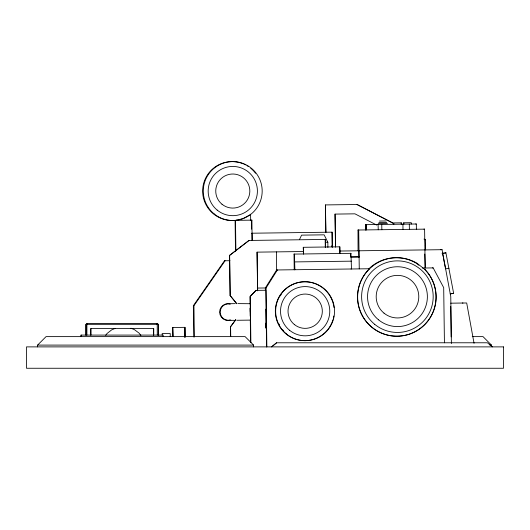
<?xml version="1.0" encoding="UTF-8"?>
<svg xmlns="http://www.w3.org/2000/svg" width="530" height="530" viewBox="0 0 530 530"><rect width="100%" height="100%" fill="white"/><g stroke="black" fill="none" stroke-linecap="round" stroke-linejoin="round"><path stroke-width="0.79" d="M424.795 254.029L425.192 268.001L424.603 229.145L357.995 230.02L358.061 250.796L442.08 249.69L450.772 296.668L451.388 343.5M250.213 303.716L237.91 303.604M236.771 320.286L250.438 320.107L250.372 311.792M299.47 239.626L301.577 235.135L324.128 234.836L327.838 242.223L327.904 247.497M266.855 346.885L266.08 287.956L277.389 269.969L276.647 269.969L265.331 287.956L265.364 290.413M193.775 336.994L193.357 305.684L224.508 260.767L229.967 260.707M194.351 336.994L193.94 305.684L225.084 260.767L224.508 260.767M230.643 336.418L230.517 326.758L235.698 319.716M230.722 336.418L230.596 326.758L235.777 319.716M105.675 335.324L107 333.549L111.645 329.885L115.096 328.428M250.081 303.962L249.981 296.535L255.977 290.38L265.828 290.255L266.583 346.885M250.882 342.758L250.266 296.535L255.977 290.38M37.59 346.885L37.59 345.096L46.064 336.623L245.112 336.623L253.585 345.096L253.585 346.885M276.594 342.777L271.559 346.885L276.62 342.777L487.408 342.777L492.469 346.885M236.718 303.703L230.106 295.502L229.569 255.414L248.981 240.448L325.281 239.441L325.38 247.305M229.569 255.414L249.06 240.448M249.743 214.975L242.965 218.605L236.32 220.341L236.698 220.076M450.228 293.931L453.634 293.295L445.889 252.691L442.093 253.32L442.484 253.32L443.106 256.427M442.232 253.559L443.59 253.307M442.788 253.559L444.153 253.307M448.996 268.226L445.591 268.856L443.418 257.984M450.281 293.805L453.634 293.295M327.818 242.223L325.466 242.256M325.764 232.2L325.4 204.924L357.048 204.507L393.836 223.488M335.477 246.98L335.04 214.1L354.941 213.835L376.744 225.084M252.028 233.22L252.128 240.633L251.902 220.142L235.095 220.361L235.506 251.584M379.507 221.063L386.112 220.97M378.864 222.607L386.794 222.501M403.741 224.157L403.741 222.792L411.26 222.693L411.273 224.057M378.215 223.64L387.463 223.521M378.069 224.501L378.261 229.762M365.462 224.667L365.859 224.667L365.932 229.921L365.534 229.921L365.462 224.667L416.322 223.998L416.388 229.258M251.737 233.22L332.111 232.16L332.31 247.013M303.293 247.298L303.491 253.969L303.293 247.298L339.816 246.821L339.909 253.486L339.816 246.821M257.567 290.864L257.057 252.141L303.604 251.525M339.75 251.035L358.83 250.796L358.923 257.368M294.017 254.089L294.395 254.089L294.892 269.737L294.223 269.737L294.017 254.089L350.973 253.34L351.463 268.982L350.986 268.982M350.721 256.805L358.936 256.692M350.774 257.189L359.101 257.077M294.786 261.913L351.357 261.164M422.39 268.041L433.182 267.902L443.696 287.644L444.432 342.777M257.64 288.062L266.08 287.956M230.788 303.697L235.207 303.637M450.719 303.186L466.685 302.974L474.045 343.248M231.04 320.365L234.187 320.325M172.767 336.51L172.681 327.494L184.89 327.335L185.069 337.173M357.048 204.507L393.618 223.488M325.4 204.924L325.983 232.2M335.04 214.1L335.57 246.98M250.286 220.155L250.67 220.155L250.591 214.186M251.902 220.142L251.505 220.142L251.624 229.179M401.303 224.19L401.283 222.825L393.75 222.925L393.83 224.289M403.721 222.792L403.807 224.157M415.725 223.998L416.322 223.998M423.907 229.145L424.603 229.145M357.995 230.02L358.697 230.02L359.26 268.876M332.052 232.16L332.25 247.013M325.281 239.441L325.301 247.305M425.259 239.812L425.61 249.895L425.332 245.244M440.675 249.69L442.08 249.69M257.057 252.141L257.673 290.513M445.498 252.691L445.889 252.691M444.955 253.055L445.511 253.055M350.588 253.34L350.973 253.34M432.434 267.902L433.182 267.902M369.602 268.75L368.92 268.75A39.26 39.253 0 0 1 416.401 263.291L418.852 265.232M452.415 293.408L452.978 293.408M230.106 295.502L236.797 303.703M462.326 303.021L462.988 303.021M193.357 305.684L193.94 305.684M184.89 327.335L184.824 337.173M172.681 327.494L173.005 336.51M472.25 336.623L483.009 336.623L491.403 345.017L491.403 346.262M489.753 345.017L491.403 345.017M37.59 345.096L253.585 345.096M130.903 328.216L134.335 329.587L139.072 333.125L140.9 335.444M424.007 239.05L425.477 239.812M250.22 303.438L250.345 315.926M450.765 306.473L451.169 336.914M409.306 224.091L409.379 229.351M402.926 224.177L402.992 229.437M401.236 222.825L401.256 224.19M381.766 224.455L381.839 229.715M350.602 254.161L350.635 256.633M332.045 245.363L332.072 247.013M276.408 251.889L276.647 269.969L369.456 268.75A39.26 39.253 0 0 0 368.542 324.254A39.26 39.253 0 0 0 424.053 325.168A39.26 39.253 0 0 0 424.967 269.657M265.795 309.129L266.047 328.01M265.795 323.148L265.861 328.063M250.286 311.753L250.246 308.261M250.133 308.089L250.246 316.344M250.286 319.643L250.584 341.93M235.89 250.763L235.486 220.361L234.995 220.361A29.455 29.455 0 0 1 202.964 186.653A29.455 29.455 0 0 1 243.515 163.909M229.649 255.414L230.186 295.502M184.818 327.335L184.95 337.153M172.767 327.494L172.886 336.497M170.229 336.623L170.229 333.549L162.193 333.549L162.193 335.106M163.167 336.623L163.167 335.086L80.924 335.086L80.924 336.623M158.602 335.086L158.602 324.314L85.807 324.314L85.807 335.086M158.304 324.314L158.304 335.086M157.735 324.314L157.735 323.631L86.675 323.631L86.675 324.314M157.436 323.631L157.436 324.314M157.224 323.631L157.284 335.086M156.926 323.631L156.926 324.314M153.74 335.086L153.74 328.587L90.69 328.587L90.69 335.086M153.442 328.587L153.442 335.086M90.988 328.587L90.988 335.086M87.556 323.631L87.556 324.314M87.251 323.631L87.251 324.314M86.973 323.631L86.973 324.314M86.893 324.314L86.893 335.086M86.105 324.314L86.105 335.086M81.222 335.086L81.222 336.623M230.232 320.074A8.334 8.334 0 0 1 219.619 312.19A8.334 8.334 0 0 1 229.987 303.975M283.596 330.833A28.852 28.852 0 0 1 282.603 329.706M279.601 325.354A28.852 28.852 0 0 1 278.575 323.346M280.317 295.859A28.852 28.852 0 0 1 281.152 294.607M333.854 315.986A29.455 29.455 0 0 1 333.39 318.245M332.979 319.736A29.455 29.455 0 0 1 328.05 329.276M327.573 329.879A29.455 29.455 0 0 1 282.45 330.402A29.455 29.455 0 0 1 289.764 285.875A29.455 29.455 0 0 1 332.343 300.815M332.608 301.53A29.455 29.455 0 0 1 334.013 307.539M244.217 164.214A29.455 29.455 0 0 1 245.595 164.883M246.953 165.625A29.455 29.455 0 0 1 248.272 166.447M250.75 168.268A29.455 29.455 0 0 1 255.559 173.264M230.815 320.074A8.334 8.334 0 0 1 220.202 312.19A8.334 8.334 0 0 1 230.57 303.975M366.184 224.667L366.038 229.921L366.184 224.667M503.5 346.885L26.5 346.885L26.5 368.257L503.5 368.257L503.5 346.885M425.113 269.657L417.083 263.291A39.26 39.253 0 0 0 357.856 292.898A39.26 39.253 0 0 0 409.723 334.059A39.26 39.253 0 0 0 425.113 269.657M221.99 204.229A17.04 17.04 0 0 0 249.603 193.814A17.04 17.04 0 0 0 226.774 175.105A17.04 17.04 0 0 0 221.99 204.229M289.546 330.256A24.625 24.625 0 0 0 329.448 315.198A24.625 24.625 0 0 0 296.462 288.174A24.625 24.625 0 0 0 289.546 330.256M374.717 324.34A35.788 35.788 0 0 0 432.712 302.464A35.788 35.788 0 0 0 384.767 263.178A35.788 35.788 0 0 0 374.717 324.34M378.506 319.802A29.918 29.918 0 0 0 426.988 301.51A29.918 29.918 0 0 0 386.907 268.67A29.918 29.918 0 0 0 378.506 319.802M286.425 333.993A29.455 29.455 0 0 0 334.158 315.986A29.455 29.455 0 0 0 294.7 283.649A29.455 29.455 0 0 0 286.425 333.993M294.296 324.479A17.159 17.159 0 0 0 322.101 313.992A17.159 17.159 0 0 0 299.119 295.157A17.159 17.159 0 0 0 294.296 324.479M383.992 313.131A21.299 21.299 0 0 0 418.501 300.113A21.299 21.299 0 0 0 389.967 276.733A21.299 21.299 0 0 0 383.992 313.131M214.06 213.835A29.455 29.455 0 0 0 261.793 195.828A29.455 29.455 0 0 0 222.335 163.492A29.455 29.455 0 0 0 214.06 213.835M217.181 210.099A24.625 24.625 0 0 0 257.083 195.04A24.625 24.625 0 0 0 224.097 168.017A24.625 24.625 0 0 0 217.181 210.099"/></g></svg>
